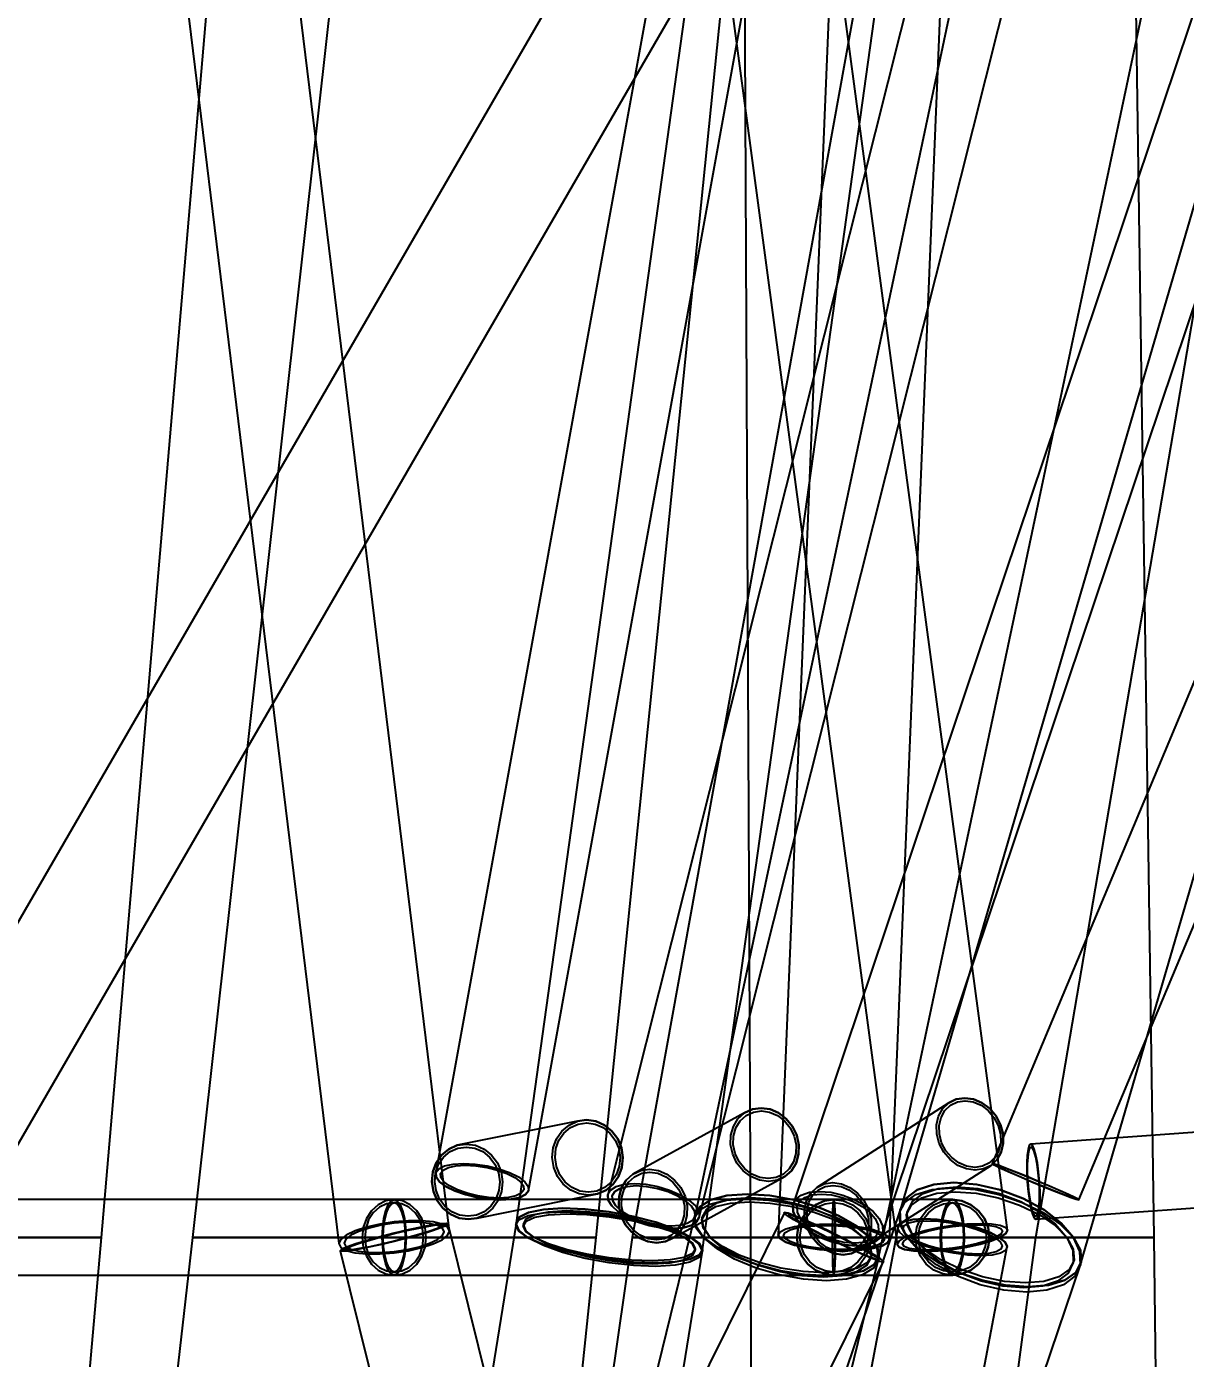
# Model space of a CAD drawing. Header units: millimetres. Extents: x -123812 to 252100, y -3000 to 639000.
# Drawn here: x -32151 to -25908, y 11848 to 19022 of the extents above; entities that cross this region are included whole.
import ezdxf

# ---------------------------------------------------------------- set-up
doc = ezdxf.new("R2010")
doc.units = ezdxf.units.MM
doc.layers.add('D-STR-DIM', color=7, linetype='Continuous', lineweight=13)
doc.layers.add('D-STR-STRC', color=7, linetype='Continuous', lineweight=25)
doc.styles.add('OpenSansCondensed-Light', font='OpenSansCondensed-Light.ttf')
doc.styles.add('TOWER_UNICODE', font='Arial Unicode.ttf')
doc.dimstyles.new('EZDXF', dxfattribs={"dimtxt": 0.25, "dimasz": 0.175, "dimexe": 0.375, "dimexo": 0.125, "dimgap": 0.1, "dimtad": 1, "dimlfac": 100, "dimzin": 12, "dimdsep": 46, "dimtxsty": 'OpenSansCondensed-Light', "dimblk": 'ARCHTICK', "dimcen": 2.5, "dimazin": 3, "dimtfac": 0.5, "dimtmove": 2, "dimatfit": 3})

# ---------------------------------------------------------------- blocks, each defined once
blk = doc.blocks.new('_ARCHTICK')
at = {"color": 0, "linetype": 'BYBLOCK', "const_width": 0.15}
blk.add_lwpolyline([(-0.5, -0.5), (0.5, 0.5)], dxfattribs=at)

msp = doc.modelspace()

# ---------------------------------------------------------------- linework, layer by layer
at = {"layer": 'D-STR-STRC'}
for points in [[(-23679.2, 25597.6), (-28023.3, 12674.2), (-28021.9, 12638.8), (-28004.1, 12600.8), (-27971, 12562.8), (-27925, 12527.3), (-27869.1, 12496.9), (-27807.2, 12473.6), (-27743.4, 12458.9), (-27682.2, 12453.9), (-27627.7, 12458.9), (-27583.6, 12473.6), (-27552.9, 12496.9), (-27537.7, 12527.3), (-23193.6, 25450.7)], [(-25798.5, 25531.8), (-29020, 12729.7), (-29017.7, 12700.4), (-28998.7, 12669), (-28964.3, 12637.5), (-28916.9, 12608.2), (-28859.8, 12583.1), (-28796.8, 12563.8), (-28732.1, 12551.6), (-28670.3, 12547.5), (-28615.5, 12551.6), (-28571.5, 12563.8), (-28541.2, 12583.1), (-28526.8, 12608.2), (-25305.2, 25410.3)], [(-21665.5, 25508.7), (-26949.5, 12898.4), (-26946.5, 12895.1), (-26927.9, 12885.2), (-26894.9, 12869.6), (-26849.6, 12849.2), (-26795.3, 12825.5), (-26735.5, 12800), (-26674.4, 12774.5), (-26616.1, 12750.8), (-26564.7, 12730.4), (-26523.5, 12714.8), (-26495.5, 12704.9), (-26482.5, 12701.6), (-21198.5, 25311.8)], [(-27656.1, 25459.5), (-29945.7, 12849.2), (-29944.2, 12825.5), (-29925.8, 12800), (-29891.8, 12774.5), (-29844.5, 12750.8), (-29787.2, 12730.4), (-29723.6, 12714.8), (-29658.3, 12704.9), (-29595.6, 12701.6), (-29539.7, 12704.9), (-29494.6, 12714.8), (-29463.2, 12730.4), (-29447.8, 12750.8), (-27158.1, 25361)], [(-32576.5, 12349.5), (-25343.7, 24849.5), (-25347.8, 24854.7), (-25369.2, 24869.7), (-25406.6, 24893.6), (-25457.3, 24924.8), (-25518, 24961.1), (-25584.4, 25000), (-25652.1, 25038.9), (-25716.4, 25075.2), (-25772.9, 25106.4), (-25817.9, 25130.3), (-25848.2, 25145.3), (-25861.8, 25150.5), (-33094.6, 12650.5)], [(-23793.8, 25133.4), (-27448.8, 12633.4), (-27444, 12569), (-27406.2, 12500), (-27337.9, 12431), (-27243.8, 12366.6), (-27130.3, 12311.4), (-27005.1, 12269), (-26876.7, 12242.4), (-26754, 12233.3), (-26645.2, 12242.4), (-26557.8, 12269), (-26497.7, 12311.4), (-26469.1, 12366.6), (-22814.1, 24866.6)], [(-27772.8, 25066.3), (-29515.6, 12566.3), (-29498.4, 12533), (-29448.1, 12497.5), (-29368.1, 12462.2), (-29263.9, 12429.4), (-29142.5, 12401.4), (-29012.2, 12380.2), (-28881.9, 12367.1), (-28760.5, 12363.1), (-28656.2, 12368.4), (-28576.2, 12382.7), (-28525.9, 12405), (-28508.8, 12433.7), (-26765.9, 24933.7)], [(-29132.8, 24962.1), (-27460.5, 12462.1), (-27450.4, 12446.6), (-27420.7, 12434.7), (-27373.4, 12427.3), (-27311.8, 12424.9), (-27240, 12427.5), (-27163.1, 12435.2), (-27086.1, 12447.2), (-27014.3, 12462.8), (-26952.7, 12481), (-26905.4, 12500.4), (-26875.7, 12519.9), (-26865.6, 12537.9), (-28537.8, 25037.9)], [(-25906.4, 25103.7), (-28553.2, 12603.7), (-28545, 12553.7), (-28503.4, 12500), (-28431.3, 12446.3), (-28333.7, 12396.3), (-28217.1, 12353.4), (-28089.5, 12320.4), (-27959.7, 12299.7), (-27836.4, 12292.6), (-27728.1, 12299.7), (-27642.1, 12320.4), (-27584.3, 12353.4), (-27558.7, 12396.3), (-24911.8, 24896.3)], [(-31999.3, 24966.3), (-30468.8, 12466.3), (-30458.6, 12445.9), (-30428.9, 12429.1), (-30381.5, 12417.2), (-30319.8, 12410.9), (-30247.9, 12410.7), (-30170.8, 12416.6), (-30093.7, 12428.1), (-30021.9, 12444.6), (-29960.2, 12464.8), (-29912.8, 12487.4), (-29883, 12510.9), (-29872.9, 12533.7), (-31403.4, 25033.7)], [(-27584.4, 25011.7), (-28101.5, 12511.7), (-28091.3, 12493), (-28061.3, 12474.8), (-28013.7, 12458.2), (-27951.6, 12444.6), (-27879.3, 12434.7), (-27801.7, 12429.2), (-27724.1, 12428.6), (-27651.8, 12432.9), (-27589.7, 12441.7), (-27542.1, 12454.5), (-27512.2, 12470.4), (-27502, 12488.3), (-26984.9, 24988.3)], [(-24923.6, 13132.3), (-26740.9, 13002.7), (-26749.1, 12995.8), (-26755.6, 12975.5), (-26760.3, 12943.3), (-26762.6, 12901.3), (-26762.6, 12852.5), (-26760, 12800), (-26755.3, 12747.5), (-26748.6, 12698.7), (-26740.4, 12656.7), (-26731.3, 12624.5), (-26721.9, 12604.2), (-26712.8, 12597.3), (-24895.5, 12726.9)], [(-30449, 602.4), (-26473.5, 12352.4), (-26476.1, 12423.6), (-26511.6, 12500), (-26577.6, 12576.4), (-26669.5, 12647.6), (-26781.2, 12708.7), (-26905, 12755.6), (-27032.4, 12785.1), (-27154.9, 12795.1), (-27264, 12785.1), (-27352.3, 12755.6), (-27413.8, 12708.7), (-27444.3, 12647.6), (-31419.8, 897.6)], [(-32835.5, 12296.8), (-27801.7, 12296.8), (-27799.9, 12303.7), (-27798.3, 12324), (-27796.8, 12356.3), (-27795.7, 12398.4), (-27795.1, 12447.4), (-27794.8, 12500), (-27795.1, 12552.6), (-27795.7, 12601.6), (-27796.8, 12643.7), (-27798.3, 12676), (-27799.9, 12696.3), (-27801.7, 12703.2), (-32835.5, 12703.2)], [(-32835.5, 12296.8), (-30170.8, 12296.8), (-30126.2, 12303.7), (-30084.6, 12324), (-30048.9, 12356.3), (-30021.5, 12398.4), (-30004.3, 12447.4), (-29998.4, 12500), (-30004.3, 12552.6), (-30021.5, 12601.6), (-30048.9, 12643.7), (-30084.6, 12676), (-30126.2, 12696.3), (-30170.8, 12703.2), (-32835.5, 12703.2)], [(-30440.6, 633.3), (-27561.6, 12383.3), (-27568.5, 12439.6), (-27608.5, 12500), (-27679, 12560.4), (-27775.3, 12616.7), (-27890.6, 12665.1), (-28017.2, 12702.2), (-28146.5, 12725.5), (-28269.6, 12733.5), (-28378.1, 12725.5), (-28464.7, 12702.2), (-28523.4, 12665.1), (-28550.3, 12616.7), (-31429.2, 866.7)], [(-33734.2, -134.3), (-27535.9, 12365.7), (-27534.5, 12370.3), (-27551.3, 12383.7), (-27585.1, 12405.1), (-27633.8, 12432.9), (-27693.9, 12465.3), (-27761.3, 12500), (-27831.5, 12534.7), (-27899.6, 12567.1), (-27961.1, 12594.9), (-28011.7, 12616.3), (-28048, 12629.7), (-28067.5, 12634.3), (-34265.8, 134.3)], [(-30405.8, 674.9), (-28510.2, 12424.9), (-28527.3, 12463), (-28577.4, 12503.7), (-28657.2, 12544), (-28761.2, 12581.4), (-28882.3, 12613.2), (-29012.2, 12637.3), (-29142.1, 12652.1), (-29263.2, 12656.5), (-29367.1, 12650.2), (-29446.9, 12633.7), (-29497.1, 12608.1), (-29514.2, 12575.1), (-31409.8, 825.1)], [(-26780.6, 71.8), (-29879.6, 12571.8), (-29889.5, 12575.2), (-29918.6, 12573.5), (-29964.9, 12566.8), (-30025.2, 12555.5), (-30095.5, 12540.5), (-30170.8, 12522.6), (-30246.2, 12503.3), (-30316.4, 12483.7), (-30376.8, 12465.3), (-30423, 12449.2), (-30452.1, 12436.5), (-30462.1, 12428.2), (-27363, -71.8)], [(-29240.8, -49.6), (-26868, 12450.4), (-26879.8, 12474.3), (-26910.9, 12500), (-26959.2, 12525.7), (-27021.4, 12549.6), (-27093.3, 12570.1), (-27169.9, 12585.9), (-27246, 12595.8), (-27316.5, 12599.2), (-27376.5, 12595.8), (-27422, 12585.9), (-27449.8, 12570.1), (-27458.1, 12549.6), (-29831, 49.6)]]:
    msp.add_lwpolyline(points, dxfattribs=at)
for points in [[(-33923, 12500), (-31748, 12500), (-30676.4, 25000), (-32726.4, 25000)], [(-31258.3, 12500), (-29083.3, 12500), (-27810.3, 25000), (-29860.3, 25000)], [(-28889.2, 12500), (-26714.2, 12500), (-24577.7, 25000), (-26627.7, 25000)], [(-28309.7, 25000), (-28250.6, 12500), (-26075.6, 12500), (-26259.7, 25000)], [(-27960.4, 12651.1), (-27959.2, 12600.8), (-27945.8, 12550.5), (-27921.2, 12503.6), (-27887, 12463.3), (-27845.5, 12432.4), (-27799.5, 12413), (-27752.3, 12406.4), (-27707, 12413), (-27666.7, 12432.4), (-26955.2, 12887.9), (-26922.6, 12918.8), (-26900, 12959), (-26889, 13005.9), (-26890.1, 13056.2), (-26903.5, 13106.5), (-26928.1, 13153.4), (-26962.4, 13193.7), (-27003.9, 13224.6), (-27049.8, 13244), (-27097, 13250.6), (-27142.3, 13244), (-27182.7, 13224.6), (-27894.2, 12769.1), (-27926.7, 12738.2), (-27949.3, 12698)], [(-26890.1, 13056.2), (-26889, 13005.9), (-26900, 12959), (-26922.6, 12918.8), (-26955.2, 12887.9), (-26995.5, 12868.4), (-27040.8, 12861.8), (-27088.1, 12868.4), (-27134, 12887.9), (-27175.5, 12918.8), (-27209.7, 12959), (-27234.3, 13005.9), (-27247.7, 13056.2), (-27248.9, 13106.5), (-27237.8, 13153.4), (-27215.2, 13193.7), (-27182.7, 13224.6), (-27142.3, 13244), (-27097, 13250.6), (-27049.8, 13244), (-27003.9, 13224.6), (-26962.4, 13193.7), (-26928.1, 13153.4), (-26903.5, 13106.5)], [(-26904.2, 13056.2), (-26903.1, 13009.9), (-26913.3, 12966.7), (-26934.1, 12929.6), (-26964.1, 12901.1), (-27001.3, 12883.2), (-27043, 12877.1), (-27086.5, 12883.2), (-27128.9, 12901.1), (-27167.1, 12929.6), (-27198.6, 12966.7), (-27221.3, 13009.9), (-27233.6, 13056.2), (-27234.7, 13102.6), (-27224.5, 13145.8), (-27203.7, 13182.9), (-27173.7, 13211.3), (-27136.6, 13229.2), (-27094.8, 13235.3), (-27051.3, 13229.2), (-27009, 13211.3), (-26970.8, 13182.9), (-26939.2, 13145.8), (-26916.5, 13102.6)], [(-29967.3, 12800), (-29959.6, 12747.5), (-29939.4, 12698.7), (-29908.1, 12656.7), (-29867.9, 12624.5), (-29821.5, 12604.2), (-29772.1, 12597.3), (-29723.1, 12604.2), (-29074.8, 12733.8), (-29029.4, 12754), (-28990.9, 12786.3), (-28961.7, 12828.2), (-28943.9, 12877.1), (-28938.7, 12929.6), (-28946.5, 12982.1), (-28966.7, 13030.9), (-28998, 13072.9), (-29038.1, 13105.1), (-29084.5, 13125.4), (-29133.9, 13132.3), (-29183, 13125.4), (-29831.2, 12995.8), (-29876.6, 12975.5), (-29915.2, 12943.3), (-29944.4, 12901.3), (-29962.2, 12852.5)], [(-28938.7, 12929.6), (-28943.9, 12877.1), (-28961.7, 12828.2), (-28990.9, 12786.3), (-29029.4, 12754), (-29074.8, 12733.8), (-29123.9, 12726.9), (-29173.3, 12733.8), (-29219.6, 12754), (-29259.8, 12786.3), (-29291.1, 12828.2), (-29311.3, 12877.1), (-29319.1, 12929.6), (-29313.9, 12982.1), (-29296.1, 13030.9), (-29266.9, 13072.9), (-29228.3, 13105.1), (-29183, 13125.4), (-29133.9, 13132.3), (-29084.5, 13125.4), (-29038.1, 13105.1), (-28998, 13072.9), (-28966.7, 13030.9), (-28946.5, 12982.1)], [(-28960.1, 12669), (-28948.8, 12617.8), (-28925.7, 12570.1), (-28892.4, 12529.1), (-28851.2, 12497.6), (-28804.9, 12477.9), (-28756.6, 12471.1), (-28709.6, 12477.9), (-28667.2, 12497.6), (-28065.5, 12827.4), (-28030.5, 12858.8), (-28005.3, 12899.8), (-27991.7, 12947.6), (-27990.5, 12998.8), (-28001.8, 13050), (-28024.9, 13097.7), (-28058.2, 13138.7), (-28099.4, 13170.2), (-28145.7, 13190), (-28194, 13196.7), (-28241, 13190), (-28283.4, 13170.2), (-28885.1, 12840.4), (-28920.1, 12809), (-28945.3, 12768), (-28958.9, 12720.3)], [(-27990.5, 12998.8), (-27991.7, 12947.6), (-28005.3, 12899.8), (-28030.5, 12858.8), (-28065.5, 12827.4), (-28107.9, 12807.6), (-28154.9, 12800.9), (-28203.1, 12807.6), (-28249.5, 12827.4), (-28290.7, 12858.8), (-28324, 12899.8), (-28347, 12947.6), (-28358.4, 12998.8), (-28357.2, 13050), (-28343.5, 13097.7), (-28318.4, 13138.7), (-28283.4, 13170.2), (-28241, 13190), (-28194, 13196.7), (-28145.7, 13190), (-28099.4, 13170.2), (-28058.2, 13138.7), (-28024.9, 13097.7), (-28001.8, 13050)], [(-28005, 12998.8), (-28006.1, 12951.6), (-28018.7, 12907.6), (-28041.9, 12869.9), (-28074.1, 12840.9), (-28113.2, 12822.7), (-28156.4, 12816.5), (-28200.9, 12822.7), (-28243.5, 12840.9), (-28281.5, 12869.9), (-28312.2, 12907.6), (-28333.5, 12951.6), (-28343.9, 12998.8), (-28342.8, 13046), (-28330.2, 13090), (-28307, 13127.7), (-28274.8, 13156.7), (-28235.7, 13174.9), (-28192.5, 13181.1), (-28148, 13174.9), (-28105.3, 13156.7), (-28067.4, 13127.7), (-28036.7, 13090), (-28015.4, 13046)], [(-28953.7, 12929.6), (-28958.4, 12881.3), (-28974.8, 12836.2), (-29001.7, 12797.5), (-29037.3, 12767.9), (-29079.1, 12749.2), (-29124.3, 12742.9), (-29169.8, 12749.2), (-29212.5, 12767.9), (-29249.5, 12797.5), (-29278.3, 12836.2), (-29297, 12881.3), (-29304.1, 12929.6), (-29299.3, 12977.9), (-29283, 13023), (-29256.1, 13061.6), (-29220.5, 13091.3), (-29178.7, 13110), (-29133.5, 13116.3), (-29088, 13110), (-29045.3, 13091.3), (-29008.3, 13061.6), (-28979.5, 13023), (-28960.8, 12977.9)], [(-29586.9, 12800), (-29592.1, 12747.5), (-29609.9, 12698.7), (-29639.1, 12656.7), (-29677.7, 12624.5), (-29723.1, 12604.2), (-29772.1, 12597.3), (-29821.5, 12604.2), (-29867.9, 12624.5), (-29908.1, 12656.7), (-29939.4, 12698.7), (-29959.6, 12747.5), (-29967.3, 12800), (-29962.2, 12852.5), (-29944.4, 12901.3), (-29915.2, 12943.3), (-29876.6, 12975.5), (-29831.2, 12995.8), (-29782.2, 13002.7), (-29732.8, 12995.8), (-29686.4, 12975.5), (-29646.2, 12943.3), (-29614.9, 12901.3), (-29594.7, 12852.5)], [(-29601.9, 12800), (-29606.7, 12751.7), (-29623.1, 12706.6), (-29650, 12668), (-29685.5, 12638.3), (-29727.3, 12619.6), (-29772.5, 12613.3), (-29818, 12619.6), (-29860.8, 12638.3), (-29897.8, 12668), (-29926.6, 12706.6), (-29945.2, 12751.7), (-29952.4, 12800), (-29947.6, 12848.3), (-29931.2, 12893.4), (-29904.3, 12932), (-29868.8, 12961.7), (-29827, 12980.4), (-29781.8, 12986.7), (-29736.3, 12980.4), (-29693.5, 12961.7), (-29656.5, 12932), (-29627.7, 12893.4), (-29609.1, 12848.3)], [(-26760, 12800), (-26755.3, 12747.5), (-26748.6, 12698.7), (-26740.4, 12656.7), (-26731.3, 12624.5), (-26721.9, 12604.2), (-26712.8, 12597.3), (-26704.7, 12604.2), (-26698.1, 12624.5), (-26693.5, 12656.7), (-26691.1, 12698.7), (-26691.2, 12747.5), (-26693.7, 12800), (-26698.5, 12852.5), (-26705.2, 12901.3), (-26713.4, 12943.3), (-26722.5, 12975.5), (-26731.9, 12995.8), (-26740.9, 13002.7), (-26749.1, 12995.8), (-26755.6, 12975.5), (-26760.3, 12943.3), (-26762.6, 12901.3), (-26762.6, 12852.5)], [(-26757.4, 12800), (-26753, 12751.7), (-26746.9, 12706.6), (-26739.3, 12668), (-26730.9, 12638.3), (-26722.3, 12619.6), (-26713.9, 12613.3), (-26706.4, 12619.6), (-26700.4, 12638.3), (-26696.1, 12668), (-26693.9, 12706.6), (-26694, 12751.7), (-26696.3, 12800), (-26700.7, 12848.3), (-26706.9, 12893.4), (-26714.4, 12932), (-26722.8, 12961.7), (-26731.5, 12980.4), (-26739.8, 12986.7), (-26747.3, 12980.4), (-26753.4, 12961.7), (-26757.6, 12932), (-26759.8, 12893.4), (-26759.7, 12848.3)], [(-29467.6, 12800), (-29449.3, 12774.5), (-29447.8, 12750.8), (-29463.2, 12730.4), (-29494.6, 12714.8), (-29539.7, 12704.9), (-29595.6, 12701.6), (-29658.3, 12704.9), (-29723.6, 12714.8), (-29787.2, 12730.4), (-29844.5, 12750.8), (-29891.8, 12774.5), (-29925.8, 12800), (-29944.2, 12825.5), (-29945.7, 12849.2), (-29930.2, 12869.6), (-29898.9, 12885.2), (-29853.7, 12895.1), (-29797.9, 12898.4), (-29735.2, 12895.1), (-29669.8, 12885.2), (-29606.3, 12869.6), (-29548.9, 12849.2), (-29501.6, 12825.5)], [(-29490.2, 12800), (-29473.6, 12777), (-29472.3, 12755.6), (-29486.2, 12737.3), (-29514.5, 12723.2), (-29555.2, 12714.3), (-29605.5, 12711.3), (-29662.1, 12714.3), (-29721, 12723.2), (-29778.3, 12737.3), (-29830, 12755.6), (-29872.6, 12777), (-29903.2, 12800), (-29919.8, 12823), (-29921.2, 12844.4), (-29907.3, 12862.7), (-29879, 12876.8), (-29838.3, 12885.7), (-29787.9, 12888.7), (-29731.4, 12885.7), (-29672.4, 12876.8), (-29615.2, 12862.7), (-29563.5, 12844.4), (-29520.8, 12823)], [(-28592.2, 12669), (-28593.4, 12617.8), (-28607.1, 12570.1), (-28632.3, 12529.1), (-28667.2, 12497.6), (-28709.6, 12477.9), (-28756.6, 12471.1), (-28804.9, 12477.9), (-28851.2, 12497.6), (-28892.4, 12529.1), (-28925.7, 12570.1), (-28948.8, 12617.8), (-28960.1, 12669), (-28958.9, 12720.3), (-28945.3, 12768), (-28920.1, 12809), (-28885.1, 12840.4), (-28842.7, 12860.2), (-28795.7, 12866.9), (-28747.5, 12860.2), (-28701.1, 12840.4), (-28659.9, 12809), (-28626.7, 12768), (-28603.6, 12720.3)], [(-28606.7, 12669), (-28607.8, 12621.9), (-28620.4, 12577.9), (-28643.6, 12540.1), (-28675.8, 12511.1), (-28714.9, 12492.9), (-28758.1, 12486.7), (-28802.6, 12492.9), (-28845.3, 12511.1), (-28883.2, 12540.1), (-28913.9, 12577.9), (-28935.2, 12621.9), (-28945.6, 12669), (-28944.5, 12716.2), (-28931.9, 12760.2), (-28908.7, 12798), (-28876.5, 12826.9), (-28837.4, 12845.2), (-28794.2, 12851.4), (-28749.7, 12845.2), (-28707.1, 12826.9), (-28669.1, 12798), (-28638.4, 12760.2), (-28617.1, 12716.2)], [(-26735.5, 12800), (-26674.4, 12774.5), (-26616.1, 12750.8), (-26564.7, 12730.4), (-26523.5, 12714.8), (-26495.5, 12704.9), (-26482.5, 12701.6), (-26485.4, 12704.9), (-26504, 12714.8), (-26537.1, 12730.4), (-26582.4, 12750.8), (-26636.7, 12774.5), (-26696.5, 12800), (-26757.6, 12825.5), (-26815.8, 12849.2), (-26867.3, 12869.6), (-26908.4, 12885.2), (-26936.5, 12895.1), (-26949.5, 12898.4), (-26946.5, 12895.1), (-26927.9, 12885.2), (-26894.9, 12869.6), (-26849.6, 12849.2), (-26795.3, 12825.5)], [(-26733.6, 12800), (-26678.5, 12777), (-26626, 12755.6), (-26579.6, 12737.3), (-26542.5, 12723.2), (-26517.2, 12714.3), (-26505.5, 12711.3), (-26508.1, 12714.3), (-26524.9, 12723.2), (-26554.7, 12737.3), (-26595.5, 12755.6), (-26644.5, 12777), (-26698.4, 12800), (-26753.5, 12823), (-26806, 12844.4), (-26852.4, 12862.7), (-26889.5, 12876.8), (-26914.8, 12885.7), (-26926.5, 12888.7), (-26923.9, 12885.7), (-26907.1, 12876.8), (-26877.3, 12862.7), (-26836.5, 12844.4), (-26787.4, 12823)], [(-28548.2, 12669), (-28529.1, 12637.5), (-28526.8, 12608.2), (-28541.2, 12583.1), (-28571.5, 12563.8), (-28615.5, 12551.6), (-28670.3, 12547.5), (-28732.1, 12551.6), (-28796.8, 12563.8), (-28859.8, 12583.1), (-28916.9, 12608.2), (-28964.3, 12637.5), (-28998.7, 12669), (-29017.7, 12700.4), (-29020, 12729.7), (-29005.6, 12754.9), (-28975.3, 12774.2), (-28931.3, 12786.3), (-28876.5, 12790.4), (-28814.7, 12786.3), (-28750.1, 12774.2), (-28687, 12754.9), (-28629.9, 12729.7), (-28582.5, 12700.4)], [(-28570.3, 12669), (-28553.2, 12640.6), (-28551.1, 12614.2), (-28564.1, 12591.5), (-28591.4, 12574.1), (-28631.1, 12563.2), (-28680.5, 12559.5), (-28736.2, 12563.2), (-28794.5, 12574.1), (-28851.3, 12591.5), (-28902.8, 12614.2), (-28945.5, 12640.6), (-28976.5, 12669), (-28993.6, 12697.3), (-28995.7, 12723.7), (-28982.7, 12746.4), (-28955.4, 12763.8), (-28915.7, 12774.8), (-28866.3, 12778.5), (-28810.6, 12774.8), (-28752.4, 12763.8), (-28695.5, 12746.4), (-28644, 12723.7), (-28601.3, 12697.3)], [(-27601.6, 12600.8), (-27600.5, 12550.5), (-27611.5, 12503.6), (-27634.1, 12463.3), (-27666.7, 12432.4), (-27707, 12413), (-27752.3, 12406.4), (-27799.5, 12413), (-27845.5, 12432.4), (-27887, 12463.3), (-27921.2, 12503.6), (-27945.8, 12550.5), (-27959.2, 12600.8), (-27960.4, 12651.1), (-27949.3, 12698), (-27926.7, 12738.2), (-27894.2, 12769.1), (-27853.8, 12788.6), (-27808.5, 12795.2), (-27761.3, 12788.6), (-27715.4, 12769.1), (-27673.9, 12738.2), (-27639.6, 12698), (-27615, 12651.1)], [(-27615.7, 12600.8), (-27614.6, 12554.4), (-27624.8, 12511.2), (-27645.6, 12474.1), (-27675.6, 12445.7), (-27712.8, 12427.8), (-27754.5, 12421.7), (-27798, 12427.8), (-27840.4, 12445.7), (-27878.6, 12474.1), (-27910.1, 12511.2), (-27932.8, 12554.4), (-27945.1, 12600.8), (-27946.2, 12647.1), (-27936, 12690.3), (-27915.2, 12727.4), (-27885.2, 12755.9), (-27848.1, 12773.8), (-27806.3, 12779.9), (-27762.8, 12773.8), (-27720.5, 12755.9), (-27682.3, 12727.4), (-27650.7, 12690.3), (-27628, 12647.1)], [(-26511.6, 12500), (-26476.1, 12423.6), (-26473.5, 12352.4), (-26504, 12291.3), (-26565.5, 12244.4), (-26653.8, 12214.9), (-26762.9, 12204.9), (-26885.4, 12214.9), (-27012.8, 12244.4), (-27136.6, 12291.3), (-27248.3, 12352.4), (-27340.3, 12423.6), (-27406.2, 12500), (-27441.7, 12576.4), (-27444.3, 12647.6), (-27413.8, 12708.7), (-27352.3, 12755.6), (-27264, 12785.1), (-27154.9, 12795.1), (-27032.4, 12785.1), (-26905, 12755.6), (-26781.2, 12708.7), (-26669.5, 12647.6), (-26577.6, 12576.4)], [(-26546.8, 12500), (-26514.1, 12429.6), (-26511.8, 12364), (-26539.9, 12307.7), (-26596.5, 12264.5), (-26677.9, 12237.4), (-26778.4, 12228.1), (-26891.2, 12237.4), (-27008.6, 12264.5), (-27122.6, 12307.7), (-27225.5, 12364), (-27310.2, 12429.6), (-27371, 12500), (-27403.7, 12570.4), (-27406.1, 12636), (-27378, 12692.3), (-27321.3, 12735.5), (-27240, 12762.6), (-27139.4, 12771.9), (-27026.6, 12762.6), (-26909.2, 12735.5), (-26795.2, 12692.3), (-26692.3, 12636), (-26607.6, 12570.4)], [(-30343.3, 12500), (-30337.4, 12447.4), (-30320.2, 12398.4), (-30292.8, 12356.3), (-30257, 12324), (-30215.5, 12303.7), (-30170.8, 12296.8), (-30126.2, 12303.7), (-30084.6, 12324), (-30048.9, 12356.3), (-30021.5, 12398.4), (-30004.3, 12447.4), (-29998.4, 12500), (-30004.3, 12552.6), (-30021.5, 12601.6), (-30048.9, 12643.7), (-30084.6, 12676), (-30126.2, 12696.3), (-30170.8, 12703.2), (-30215.5, 12696.3), (-30257, 12676), (-30292.8, 12643.7), (-30320.2, 12601.6), (-30337.4, 12552.6)], [(-30234.9, 12500), (-30232.7, 12447.4), (-30226.3, 12398.4), (-30216.1, 12356.3), (-30202.9, 12324), (-30187.4, 12303.7), (-30170.8, 12296.8), (-27163.1, 12296.8), (-27146.5, 12303.7), (-27131, 12324), (-27117.8, 12356.3), (-27107.6, 12398.4), (-27101.2, 12447.4), (-27099, 12500), (-27101.2, 12552.6), (-27107.6, 12601.6), (-27117.8, 12643.7), (-27131, 12676), (-27146.5, 12696.3), (-27163.1, 12703.2), (-30170.8, 12703.2), (-30187.4, 12696.3), (-30202.9, 12676), (-30216.1, 12643.7), (-30226.3, 12601.6), (-30232.7, 12552.6)], [(-30106.8, 12500), (-30109, 12447.4), (-30115.4, 12398.4), (-30125.5, 12356.3), (-30138.8, 12324), (-30154.3, 12303.7), (-30170.8, 12296.8), (-30187.4, 12303.7), (-30202.9, 12324), (-30216.1, 12356.3), (-30226.3, 12398.4), (-30232.7, 12447.4), (-30234.9, 12500), (-30232.7, 12552.6), (-30226.3, 12601.6), (-30216.1, 12643.7), (-30202.9, 12676), (-30187.4, 12696.3), (-30170.8, 12703.2), (-30154.3, 12696.3), (-30138.8, 12676), (-30125.5, 12643.7), (-30115.4, 12601.6), (-30109, 12552.6)], [(-27608.5, 12500), (-27566.9, 12446.3), (-27558.7, 12396.3), (-27584.3, 12353.4), (-27642.1, 12320.4), (-27728.1, 12299.7), (-27836.4, 12292.6), (-27959.7, 12299.7), (-28089.5, 12320.4), (-28217.1, 12353.4), (-28333.7, 12396.3), (-28431.3, 12446.3), (-28503.4, 12500), (-28545, 12553.7), (-28553.2, 12603.7), (-28527.6, 12646.6), (-28469.8, 12679.6), (-28383.9, 12700.3), (-28275.5, 12707.4), (-28152.2, 12700.3), (-28022.4, 12679.6), (-27894.8, 12646.6), (-27778.2, 12603.7), (-27680.6, 12553.7)], [(-27608.5, 12500), (-27568.5, 12439.6), (-27561.6, 12383.3), (-27588.5, 12334.9), (-27647.2, 12297.8), (-27733.8, 12274.5), (-27842.3, 12266.5), (-27965.4, 12274.5), (-28094.7, 12297.8), (-28221.3, 12334.9), (-28336.7, 12383.3), (-28432.9, 12439.6), (-28503.4, 12500), (-28543.5, 12560.4), (-28550.3, 12616.7), (-28523.4, 12665.1), (-28464.7, 12702.2), (-28378.1, 12725.5), (-28269.6, 12733.5), (-28146.5, 12725.5), (-28017.2, 12702.2), (-27890.6, 12665.1), (-27775.3, 12616.7), (-27679, 12560.4)], [(-27643.7, 12500), (-27606.9, 12444.3), (-27600.6, 12392.5), (-27625.3, 12347.9), (-27679.4, 12313.7), (-27759.2, 12292.2), (-27859.2, 12284.9), (-27972.6, 12292.2), (-28091.6, 12313.7), (-28208.3, 12347.9), (-28314.6, 12392.5), (-28403.2, 12444.3), (-28468.2, 12500), (-28505.1, 12555.7), (-28511.4, 12607.5), (-28486.6, 12652.1), (-28432.5, 12686.3), (-28352.7, 12707.8), (-28252.8, 12715.1), (-28139.4, 12707.8), (-28020.3, 12686.3), (-27903.6, 12652.1), (-27797.4, 12607.5), (-27708.7, 12555.7)], [(-27556.9, 12600.8), (-27539, 12562.8), (-27537.7, 12527.3), (-27552.9, 12496.9), (-27583.6, 12473.6), (-27627.7, 12458.9), (-27682.2, 12453.9), (-27743.4, 12458.9), (-27807.2, 12473.6), (-27869.1, 12496.9), (-27925, 12527.3), (-27971, 12562.8), (-28004.1, 12600.8), (-28021.9, 12638.8), (-28023.3, 12674.2), (-28008.1, 12704.6), (-27977.4, 12728), (-27933.3, 12742.7), (-27878.7, 12747.7), (-27817.5, 12742.7), (-27753.8, 12728), (-27691.8, 12704.6), (-27635.9, 12674.2), (-27589.9, 12638.8)], [(-28000.7, 12500), (-27994, 12447.4), (-27974.1, 12398.4), (-27942.4, 12356.3), (-27901.2, 12324), (-27853.2, 12303.7), (-27801.7, 12296.8), (-27163.1, 12296.8), (-27111.5, 12303.7), (-27063.5, 12324), (-27022.3, 12356.3), (-26990.7, 12398.4), (-26970.8, 12447.4), (-26964, 12500), (-26970.8, 12552.6), (-26990.7, 12601.6), (-27022.3, 12643.7), (-27063.5, 12676), (-27111.5, 12696.3), (-27163.1, 12703.2), (-27801.7, 12703.2), (-27853.2, 12696.3), (-27901.2, 12676), (-27942.4, 12643.7), (-27974.1, 12601.6), (-27994, 12552.6)], [(-27602.7, 12500), (-27609.5, 12447.4), (-27629.3, 12398.4), (-27661, 12356.3), (-27702.2, 12324), (-27750.2, 12303.7), (-27801.7, 12296.8), (-27853.2, 12303.7), (-27901.2, 12324), (-27942.4, 12356.3), (-27974.1, 12398.4), (-27994, 12447.4), (-28000.7, 12500), (-27994, 12552.6), (-27974.1, 12601.6), (-27942.4, 12643.7), (-27901.2, 12676), (-27853.2, 12696.3), (-27801.7, 12703.2), (-27750.2, 12696.3), (-27702.2, 12676), (-27661, 12643.7), (-27629.3, 12601.6), (-27609.5, 12552.6)], [(-27578.9, 12600.8), (-27562.8, 12566.5), (-27561.6, 12534.6), (-27575.3, 12507.1), (-27602.9, 12486.1), (-27642.7, 12472.9), (-27691.9, 12468.3), (-27747.1, 12472.9), (-27804.6, 12486.1), (-27860.4, 12507.1), (-27910.8, 12534.6), (-27952.3, 12566.5), (-27982.1, 12600.8), (-27998.1, 12635), (-27999.4, 12667), (-27985.7, 12694.4), (-27958, 12715.5), (-27918.2, 12728.7), (-27869.1, 12733.2), (-27813.9, 12728.7), (-27756.4, 12715.5), (-27700.6, 12694.4), (-27650.2, 12667), (-27608.7, 12635)], [(-27794.8, 12500), (-27795.1, 12447.4), (-27795.7, 12398.4), (-27796.8, 12356.3), (-27798.3, 12324), (-27799.9, 12303.7), (-27801.7, 12296.8), (-27803.5, 12303.7), (-27805.2, 12324), (-27806.6, 12356.3), (-27807.7, 12398.4), (-27808.4, 12447.4), (-27808.6, 12500), (-27808.4, 12552.6), (-27807.7, 12601.6), (-27806.6, 12643.7), (-27805.2, 12676), (-27803.5, 12696.3), (-27801.7, 12703.2), (-27799.9, 12696.3), (-27798.3, 12676), (-27796.8, 12643.7), (-27795.7, 12601.6), (-27795.1, 12552.6)], [(-26511.6, 12500), (-26473.8, 12431), (-26469.1, 12366.6), (-26497.7, 12311.4), (-26557.8, 12269), (-26645.2, 12242.4), (-26754, 12233.3), (-26876.7, 12242.4), (-27005.1, 12269), (-27130.3, 12311.4), (-27243.8, 12366.6), (-27337.9, 12431), (-27406.2, 12500), (-27444, 12569), (-27448.8, 12633.4), (-27420.1, 12688.6), (-27360, 12731), (-27272.6, 12757.6), (-27163.8, 12766.7), (-27041.1, 12757.6), (-26912.7, 12731), (-26787.5, 12688.6), (-26674, 12633.4), (-26579.9, 12569)], [(-26546.8, 12500), (-26512, 12436.4), (-26507.6, 12377.1), (-26534, 12326.3), (-26589.4, 12287.2), (-26669.9, 12262.7), (-26770.1, 12254.3), (-26883.2, 12262.7), (-27001.5, 12287.2), (-27116.8, 12326.3), (-27221.4, 12377.1), (-27308.1, 12436.4), (-27371, 12500), (-27405.8, 12563.6), (-27410.2, 12622.9), (-27383.8, 12673.7), (-27328.4, 12712.8), (-27247.9, 12737.3), (-27147.7, 12745.7), (-27034.6, 12737.3), (-26916.4, 12712.8), (-26801, 12673.7), (-26696.4, 12622.9), (-26609.7, 12563.6)], [(-26964, 12500), (-26970.8, 12447.4), (-26990.7, 12398.4), (-27022.3, 12356.3), (-27063.5, 12324), (-27111.5, 12303.7), (-27163.1, 12296.8), (-27214.6, 12303.7), (-27262.6, 12324), (-27303.8, 12356.3), (-27335.4, 12398.4), (-27355.3, 12447.4), (-27362.1, 12500), (-27355.3, 12552.6), (-27335.4, 12601.6), (-27303.8, 12643.7), (-27262.6, 12676), (-27214.6, 12696.3), (-27163.1, 12703.2), (-27111.5, 12696.3), (-27063.5, 12676), (-27022.3, 12643.7), (-26990.7, 12601.6), (-26970.8, 12552.6)], [(-27099, 12500), (-27101.2, 12447.4), (-27107.6, 12398.4), (-27117.8, 12356.3), (-27131, 12324), (-27146.5, 12303.7), (-27163.1, 12296.8), (-27179.6, 12303.7), (-27195.1, 12324), (-27208.3, 12356.3), (-27218.5, 12398.4), (-27224.9, 12447.4), (-27227.1, 12500), (-27224.9, 12552.6), (-27218.5, 12601.6), (-27208.3, 12643.7), (-27195.1, 12676), (-27179.6, 12696.3), (-27163.1, 12703.2), (-27146.5, 12696.3), (-27131, 12676), (-27117.8, 12643.7), (-27107.6, 12601.6), (-27101.2, 12552.6)], [(-30329.7, 12500), (-30324.3, 12451.5), (-30308.4, 12406.4), (-30283.2, 12367.6), (-30250.3, 12337.9), (-30211.9, 12319.2), (-30170.8, 12312.8), (-30129.7, 12319.2), (-30091.4, 12337.9), (-30058.5, 12367.6), (-30033.3, 12406.4), (-30017.4, 12451.5), (-30012, 12500), (-30017.4, 12548.5), (-30033.3, 12593.6), (-30058.5, 12632.4), (-30091.4, 12662.1), (-30129.7, 12680.8), (-30170.8, 12687.2), (-30211.9, 12680.8), (-30250.3, 12662.1), (-30283.2, 12632.4), (-30308.4, 12593.6), (-30324.3, 12548.5)], [(-30111.8, 12500), (-30113.8, 12451.5), (-30119.7, 12406.4), (-30129.1, 12367.6), (-30141.3, 12337.9), (-30155.6, 12319.2), (-30170.8, 12312.8), (-30186.1, 12319.2), (-30200.3, 12337.9), (-30212.6, 12367.6), (-30221.9, 12406.4), (-30227.8, 12451.5), (-30229.8, 12500), (-30227.8, 12548.5), (-30221.9, 12593.6), (-30212.6, 12632.4), (-30200.3, 12662.1), (-30186.1, 12680.8), (-30170.8, 12687.2), (-30155.6, 12680.8), (-30141.3, 12662.1), (-30129.1, 12632.4), (-30119.7, 12593.6), (-30113.8, 12548.5)], [(-29012.2, 12380.2), (-29142.5, 12401.4), (-29263.9, 12429.4), (-29368.1, 12462.2), (-29448.1, 12497.5), (-29498.4, 12533), (-29515.6, 12566.3), (-29498.4, 12595), (-29448.1, 12617.3), (-29368.1, 12631.6), (-29263.9, 12636.9), (-29142.5, 12632.9), (-29012.2, 12619.8), (-28881.9, 12598.6), (-28760.5, 12570.6), (-28656.2, 12537.8), (-28576.2, 12502.5), (-28525.9, 12467), (-28508.8, 12433.7), (-28525.9, 12405), (-28576.2, 12382.7), (-28656.2, 12368.4), (-28760.5, 12363.1), (-28881.9, 12367.1)], [(-29012.2, 12362.7), (-29142.1, 12386.8), (-29263.2, 12418.6), (-29367.1, 12456), (-29446.9, 12496.3), (-29497.1, 12537), (-29514.2, 12575.1), (-29497.1, 12608.1), (-29446.9, 12633.7), (-29367.1, 12650.2), (-29263.2, 12656.5), (-29142.1, 12652.1), (-29012.2, 12637.3), (-28882.3, 12613.2), (-28761.2, 12581.4), (-28657.2, 12544), (-28577.4, 12503.7), (-28527.3, 12463), (-28510.2, 12424.9), (-28527.3, 12391.9), (-28577.4, 12366.3), (-28657.2, 12349.8), (-28761.2, 12343.5), (-28882.3, 12347.9)], [(-29012.2, 12373.5), (-29131.9, 12395.7), (-29243.4, 12425), (-29339.2, 12459.4), (-29412.7, 12496.6), (-29458.9, 12534.1), (-29474.6, 12569.2), (-29458.9, 12599.5), (-29412.7, 12623.1), (-29339.2, 12638.4), (-29243.4, 12644.1), (-29131.9, 12640.1), (-29012.2, 12626.5), (-28892.5, 12604.3), (-28780.9, 12575), (-28685.2, 12540.6), (-28611.7, 12503.4), (-28565.5, 12465.9), (-28549.7, 12430.8), (-28565.5, 12400.5), (-28611.7, 12376.9), (-28685.2, 12361.6), (-28780.9, 12355.9), (-28892.5, 12359.9)], [(-27643.7, 12500), (-27605.4, 12450.5), (-27597.8, 12404.5), (-27621.4, 12364.9), (-27674.7, 12334.5), (-27753.9, 12315.4), (-27853.7, 12308.9), (-27967.3, 12315.4), (-28086.9, 12334.5), (-28204.4, 12364.9), (-28311.8, 12404.5), (-28401.8, 12450.5), (-28468.2, 12500), (-28506.5, 12549.5), (-28514.1, 12595.5), (-28490.5, 12635.1), (-28437.3, 12665.5), (-28358, 12684.6), (-28258.2, 12691.1), (-28144.7, 12684.6), (-28025, 12665.5), (-27907.5, 12635.1), (-27800.1, 12595.5), (-27710.1, 12549.5)], [(-27761.3, 12500), (-27693.9, 12465.3), (-27633.8, 12432.9), (-27585.1, 12405.1), (-27551.3, 12383.7), (-27534.5, 12370.3), (-27535.9, 12365.7), (-27555.4, 12370.3), (-27591.7, 12383.7), (-27642.3, 12405.1), (-27703.8, 12432.9), (-27772, 12465.3), (-27842.1, 12500), (-27909.6, 12534.7), (-27969.6, 12567.1), (-28018.3, 12594.9), (-28052.1, 12616.3), (-28068.9, 12629.7), (-28067.5, 12634.3), (-28048, 12629.7), (-28011.7, 12616.3), (-27961.1, 12594.9), (-27899.6, 12567.1), (-27831.5, 12534.7)], [(-27618.3, 12500), (-27624.6, 12451.5), (-27642.9, 12406.4), (-27672.1, 12367.6), (-27710, 12337.9), (-27754.3, 12319.2), (-27801.7, 12312.8), (-27849.2, 12319.2), (-27893.4, 12337.9), (-27931.4, 12367.6), (-27960.5, 12406.4), (-27978.8, 12451.5), (-27985.1, 12500), (-27978.8, 12548.5), (-27960.5, 12593.6), (-27931.4, 12632.4), (-27893.4, 12662.1), (-27849.2, 12680.8), (-27801.7, 12687.2), (-27754.3, 12680.8), (-27710, 12662.1), (-27672.1, 12632.4), (-27642.9, 12593.6), (-27624.6, 12548.5)], [(-27795.4, 12500), (-27795.6, 12451.5), (-27796.2, 12406.4), (-27797.2, 12367.6), (-27798.5, 12337.9), (-27800.1, 12319.2), (-27801.7, 12312.8), (-27803.4, 12319.2), (-27804.9, 12337.9), (-27806.2, 12367.6), (-27807.2, 12406.4), (-27807.8, 12451.5), (-27808.1, 12500), (-27807.8, 12548.5), (-27807.2, 12593.6), (-27806.2, 12632.4), (-27804.9, 12662.1), (-27803.4, 12680.8), (-27801.7, 12687.2), (-27800.1, 12680.8), (-27798.5, 12662.1), (-27797.2, 12632.4), (-27796.2, 12593.6), (-27795.6, 12548.5)], [(-26979.7, 12500), (-26985.9, 12451.5), (-27004.3, 12406.4), (-27033.4, 12367.6), (-27071.4, 12337.9), (-27115.6, 12319.2), (-27163.1, 12312.8), (-27210.5, 12319.2), (-27254.7, 12337.9), (-27292.7, 12367.6), (-27321.8, 12406.4), (-27340.2, 12451.5), (-27346.4, 12500), (-27340.2, 12548.5), (-27321.8, 12593.6), (-27292.7, 12632.4), (-27254.7, 12662.1), (-27210.5, 12680.8), (-27163.1, 12687.2), (-27115.6, 12680.8), (-27071.4, 12662.1), (-27033.4, 12632.4), (-27004.3, 12593.6), (-26985.9, 12548.5)], [(-27104, 12500), (-27106.1, 12451.5), (-27111.9, 12406.4), (-27121.3, 12367.6), (-27133.5, 12337.9), (-27147.8, 12319.2), (-27163.1, 12312.8), (-27178.3, 12319.2), (-27192.6, 12337.9), (-27204.8, 12367.6), (-27214.2, 12406.4), (-27220.1, 12451.5), (-27222.1, 12500), (-27220.1, 12548.5), (-27214.2, 12593.6), (-27204.8, 12632.4), (-27192.6, 12662.1), (-27178.3, 12680.8), (-27163.1, 12687.2), (-27147.8, 12680.8), (-27133.5, 12662.1), (-27121.3, 12632.4), (-27111.9, 12593.6), (-27106.1, 12548.5)], [(-30170.8, 12583.4), (-30247.9, 12571.9), (-30319.8, 12555.4), (-30381.5, 12535.2), (-30428.9, 12512.6), (-30458.6, 12489.1), (-30468.8, 12466.3), (-30458.6, 12445.9), (-30428.9, 12429.1), (-30381.5, 12417.2), (-30319.8, 12410.9), (-30247.9, 12410.7), (-30170.8, 12416.6), (-30093.7, 12428.1), (-30021.9, 12444.6), (-29960.2, 12464.8), (-29912.8, 12487.4), (-29883, 12510.9), (-29872.9, 12533.7), (-29883, 12554.1), (-29912.8, 12570.9), (-29960.2, 12582.8), (-30021.9, 12589.1), (-30093.7, 12589.3)], [(-30170.8, 12477.4), (-30246.2, 12459.5), (-30316.4, 12444.5), (-30376.8, 12433.2), (-30423, 12426.5), (-30452.1, 12424.8), (-30462.1, 12428.2), (-30452.1, 12436.5), (-30423, 12449.2), (-30376.8, 12465.3), (-30316.4, 12483.7), (-30246.2, 12503.3), (-30170.8, 12522.6), (-30095.5, 12540.5), (-30025.2, 12555.5), (-29964.9, 12566.8), (-29918.6, 12573.5), (-29889.5, 12575.2), (-29879.6, 12571.8), (-29889.5, 12563.5), (-29918.6, 12550.8), (-29964.9, 12534.7), (-30025.2, 12516.3), (-30095.5, 12496.7)], [(-30170.8, 12575.6), (-30240.7, 12565.2), (-30305.9, 12550.3), (-30361.8, 12531.9), (-30404.8, 12511.4), (-30431.8, 12490.1), (-30441, 12469.5), (-30431.8, 12450.9), (-30404.8, 12435.7), (-30361.8, 12424.9), (-30305.9, 12419.2), (-30240.7, 12419), (-30170.8, 12424.4), (-30100.9, 12434.8), (-30035.8, 12449.7), (-29979.8, 12468.1), (-29936.9, 12488.6), (-29909.9, 12509.9), (-29900.7, 12530.5), (-29909.9, 12549.1), (-29936.9, 12564.3), (-29979.8, 12575.1), (-30035.8, 12580.8), (-30100.9, 12581)], [(-30170.8, 12479.5), (-30239.2, 12463.3), (-30302.9, 12449.7), (-30357.5, 12439.5), (-30399.5, 12433.4), (-30425.9, 12431.8), (-30434.9, 12434.9), (-30425.9, 12442.4), (-30399.5, 12453.9), (-30357.5, 12468.5), (-30302.9, 12485.2), (-30239.2, 12503), (-30170.8, 12520.5), (-30102.5, 12536.7), (-30038.8, 12550.3), (-29984.1, 12560.5), (-29942.2, 12566.6), (-29915.8, 12568.2), (-29906.8, 12565.1), (-29915.8, 12557.6), (-29942.2, 12546.1), (-29984.1, 12531.5), (-30038.8, 12514.8), (-30102.5, 12497)], [(-29012.2, 12389.6), (-29132.2, 12409.2), (-29244.1, 12435), (-29340.1, 12465.1), (-29413.8, 12497.7), (-29460.1, 12530.4), (-29475.9, 12561.1), (-29460.1, 12587.5), (-29413.8, 12608.1), (-29340.1, 12621.2), (-29244.1, 12626.1), (-29132.2, 12622.4), (-29012.2, 12610.4), (-28892.1, 12590.8), (-28780.3, 12565), (-28684.2, 12534.9), (-28610.5, 12502.3), (-28564.2, 12469.6), (-28548.4, 12438.9), (-28564.2, 12412.5), (-28610.5, 12391.9), (-28684.2, 12378.8), (-28780.3, 12373.9), (-28892.1, 12377.6)], [(-27801.7, 12429.2), (-27879.3, 12434.7), (-27951.6, 12444.6), (-28013.7, 12458.2), (-28061.3, 12474.8), (-28091.3, 12493), (-28101.5, 12511.7), (-28091.3, 12529.6), (-28061.3, 12545.5), (-28013.7, 12558.3), (-27951.6, 12567.1), (-27879.3, 12571.4), (-27801.7, 12570.8), (-27724.1, 12565.3), (-27651.8, 12555.4), (-27589.7, 12541.8), (-27542.1, 12525.2), (-27512.2, 12507), (-27502, 12488.3), (-27512.2, 12470.4), (-27542.1, 12454.5), (-27589.7, 12441.7), (-27651.8, 12432.9), (-27724.1, 12428.6)], [(-27801.7, 12435.8), (-27872.1, 12440.8), (-27937.6, 12449.7), (-27993.9, 12462.1), (-28037.1, 12477.1), (-28064.2, 12493.6), (-28073.5, 12510.6), (-28064.2, 12526.9), (-28037.1, 12541.3), (-27993.9, 12552.9), (-27937.6, 12560.9), (-27872.1, 12564.7), (-27801.7, 12564.2), (-27731.4, 12559.2), (-27665.8, 12550.3), (-27609.5, 12537.9), (-27566.3, 12522.9), (-27539.2, 12506.4), (-27529.9, 12489.4), (-27539.2, 12473.1), (-27566.3, 12458.7), (-27609.5, 12447.1), (-27665.8, 12439.1), (-27731.4, 12435.3)], [(-27765.1, 12500), (-27703.9, 12468.5), (-27649.5, 12439.1), (-27605.4, 12413.9), (-27574.6, 12394.6), (-27559.4, 12382.4), (-27560.7, 12378.3), (-27578.4, 12382.4), (-27611.3, 12394.6), (-27657.2, 12413.9), (-27712.9, 12439.1), (-27774.7, 12468.5), (-27838.4, 12500), (-27899.5, 12531.5), (-27954, 12560.9), (-27998.1, 12586.1), (-28028.8, 12605.4), (-28044, 12617.6), (-28042.7, 12621.7), (-28025, 12617.6), (-27992.1, 12605.4), (-27946.2, 12586.1), (-27890.5, 12560.9), (-27828.7, 12531.5)], [(-27163.1, 12435.2), (-27240, 12427.5), (-27311.8, 12424.9), (-27373.4, 12427.3), (-27420.7, 12434.7), (-27450.4, 12446.6), (-27460.5, 12462.1), (-27450.4, 12480.1), (-27420.7, 12499.6), (-27373.4, 12519), (-27311.8, 12537.2), (-27240, 12552.8), (-27163.1, 12564.8), (-27086.1, 12572.5), (-27014.3, 12575.1), (-26952.7, 12572.7), (-26905.4, 12565.3), (-26875.7, 12553.4), (-26865.6, 12537.9), (-26875.7, 12519.9), (-26905.4, 12500.4), (-26952.7, 12481), (-27014.3, 12462.8), (-27086.1, 12447.2)], [(-26910.9, 12500), (-26879.8, 12474.3), (-26868, 12450.4), (-26876.3, 12429.9), (-26904.1, 12414.1), (-26949.6, 12404.2), (-27009.6, 12400.8), (-27080.1, 12404.2), (-27156.2, 12414.1), (-27232.8, 12429.9), (-27304.7, 12450.4), (-27366.9, 12474.3), (-27415.2, 12500), (-27446.3, 12525.7), (-27458.1, 12549.6), (-27449.8, 12570.1), (-27422, 12585.9), (-27376.5, 12595.8), (-27316.5, 12599.2), (-27246, 12595.8), (-27169.9, 12585.9), (-27093.3, 12570.1), (-27021.4, 12549.6), (-26959.2, 12525.7)], [(-27163.1, 12441.2), (-27232.9, 12434.3), (-27297.9, 12431.9), (-27353.8, 12434.1), (-27396.6, 12440.8), (-27423.6, 12451.6), (-27432.8, 12465.6), (-27423.6, 12482), (-27396.6, 12499.6), (-27353.8, 12517.2), (-27297.9, 12533.7), (-27232.9, 12547.9), (-27163.1, 12558.8), (-27093.2, 12565.7), (-27028.2, 12568.1), (-26972.3, 12565.9), (-26929.5, 12559.2), (-26902.5, 12548.4), (-26893.3, 12534.4), (-26902.5, 12518), (-26929.5, 12500.4), (-26972.3, 12482.8), (-27028.2, 12466.3), (-27093.2, 12452.1)], [(-26934.5, 12500), (-26906.2, 12476.7), (-26895.5, 12455), (-26903, 12436.4), (-26928.3, 12422.1), (-26969.5, 12413.2), (-27023.9, 12410.1), (-27087.8, 12413.2), (-27156.9, 12422.1), (-27226.3, 12436.4), (-27291.4, 12455), (-27347.8, 12476.7), (-27391.6, 12500), (-27419.9, 12523.3), (-27430.6, 12545), (-27423.1, 12563.6), (-27397.8, 12577.9), (-27356.6, 12586.8), (-27302.2, 12589.9), (-27238.3, 12586.8), (-27169.2, 12577.9), (-27099.8, 12563.6), (-27034.7, 12545), (-26978.3, 12523.3)], [(-35150, 0), (-32850, 0), (-31748, 12500), (-33923, 12500)], [(-31748, 12500), (-31785.1, 12500), (-31893.7, 12500), (-32066.5, 12500), (-32291.8, 12500), (-32554.1, 12500), (-32835.5, 12500), (-33117, 12500), (-33379.3, 12500), (-33604.5, 12500), (-33777.3, 12500), (-33886, 12500), (-33923, 12500), (-33886, 12500), (-33777.3, 12500), (-33604.5, 12500), (-33379.3, 12500), (-33117, 12500), (-32835.5, 12500), (-32554.1, 12500), (-32291.8, 12500), (-32066.5, 12500), (-31893.7, 12500), (-31785.1, 12500)], [(-32685.9, 0), (-30385.9, 0), (-29083.3, 12500), (-31258.3, 12500)], [(-29083.3, 12500), (-29120.4, 12500), (-29229, 12500), (-29401.9, 12500), (-29627.1, 12500), (-29889.4, 12500), (-30170.8, 12500), (-30452.3, 12500), (-30714.6, 12500), (-30939.8, 12500), (-31112.6, 12500), (-31221.3, 12500), (-31258.3, 12500), (-31221.3, 12500), (-31112.6, 12500), (-30939.8, 12500), (-30714.6, 12500), (-30452.3, 12500), (-30170.8, 12500), (-29889.4, 12500), (-29627.1, 12500), (-29401.9, 12500), (-29229, 12500), (-29120.4, 12500)], [(-30685.9, 0), (-28385.9, 0), (-26714.2, 12500), (-28889.2, 12500)], [(-26714.2, 12500), (-26751.3, 12500), (-26859.9, 12500), (-27032.7, 12500), (-27258, 12500), (-27520.2, 12500), (-27801.7, 12500), (-28083.2, 12500), (-28345.5, 12500), (-28570.7, 12500), (-28743.5, 12500), (-28852.2, 12500), (-28889.2, 12500), (-28852.2, 12500), (-28743.5, 12500), (-28570.7, 12500), (-28345.5, 12500), (-28083.2, 12500), (-27801.7, 12500), (-27520.2, 12500), (-27258, 12500), (-27032.7, 12500), (-26859.9, 12500), (-26751.3, 12500)], [(-28250.6, 12500), (-28221.8, 0), (-25921.8, 0), (-26075.6, 12500)], [(-26075.6, 12500), (-26112.6, 12500), (-26221.2, 12500), (-26394.1, 12500), (-26619.3, 12500), (-26881.6, 12500), (-27163.1, 12500), (-27444.5, 12500), (-27706.8, 12500), (-27932, 12500), (-28104.9, 12500), (-28213.5, 12500), (-28250.6, 12500), (-28213.5, 12500), (-28104.9, 12500), (-27932, 12500), (-27706.8, 12500), (-27444.5, 12500), (-27163.1, 12500), (-26881.6, 12500), (-26619.3, 12500), (-26394.1, 12500), (-26221.2, 12500), (-26112.6, 12500)]]:
    msp.add_lwpolyline(points, close=True, dxfattribs=at)

# ---------------------------------------------------------------- dimensions: what is measured, and where the dimension line sits
at = {"layer": 'D-STR-DIM'}
msp.add_linear_dim(base=(-112000, 0), p1=(0, 0), p2=(0, 634000), angle=90, dimstyle='EZDXF', override={"dimtxt": 8400, "dimasz": 3750, "dimexe": 2100, "dimexo": 1800, "dimgap": 2100, "dimtad": 1, "dimdec": 0, "dimlfac": 1, "dimlunit": 2, "dimtxsty": 'TOWER_UNICODE', "dimclrd": 7, "dimclre": 7, "dimclrt": 7}, dxfattribs=at).render()

doc.saveas('drawing.dxf')
